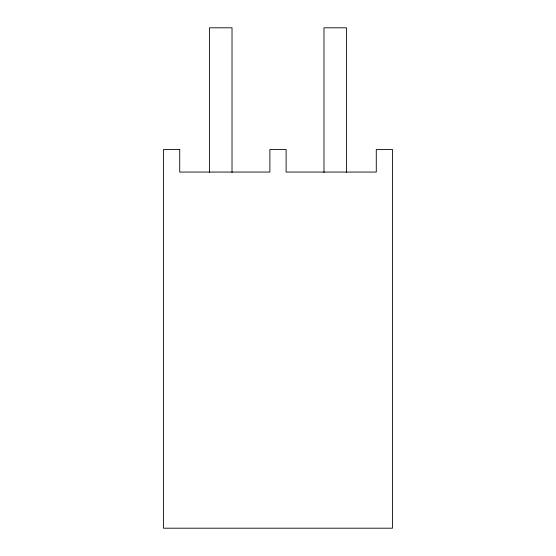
<?xml version="1.0" encoding="UTF-8"?>
<svg xmlns="http://www.w3.org/2000/svg" width="556" height="556" viewBox="0 0 556 556"><rect width="100%" height="100%" fill="white"/><g stroke="black" fill="none" stroke-linecap="round" stroke-linejoin="round"><path stroke-width="0.83" d="M346.52 172.492L346.52 27.8L323.981 27.8L323.981 172.492M232.019 172.492L232.019 27.8L209.48 27.8L209.48 172.492M179.72 149.522L163.492 149.522L163.492 528.2L392.508 528.2L392.508 149.522L376.28 149.522L376.28 172.061L286.118 172.061L286.118 149.522L269.882 149.522L269.882 172.061L179.72 172.061L179.72 149.522"/></g></svg>
